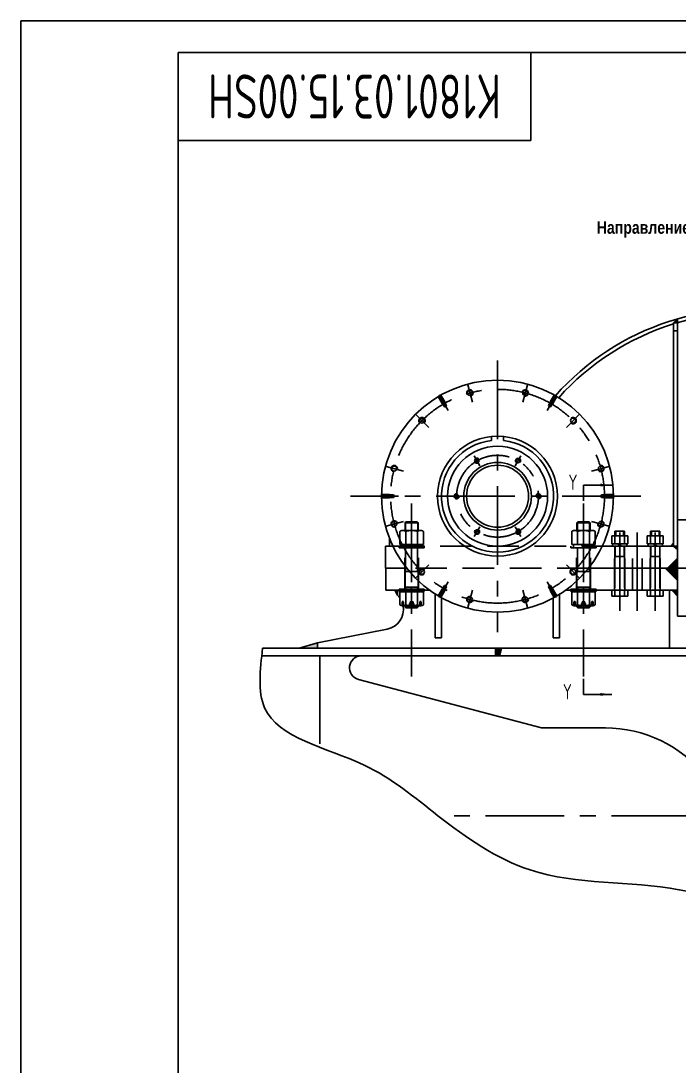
# Model space of a CAD drawing. Header units: millimetres. Extents: x 0 to 8400, y -232 to 5940.
# Drawn here: x 0 to 2091, y 2618 to 5940 of the extents above; entities that cross this region are included whole.
import ezdxf
from ezdxf.enums import TextEntityAlignment as Align

# ---------------------------------------------------------------- set-up
doc = ezdxf.new("R2010")
doc.units = ezdxf.units.MM
doc.header["$LTSCALE"] = 200
doc.linetypes.add('F', pattern=[0.75, 0.5, -0.25])
doc.linetypes.add('G', pattern=[2, 1.25, -0.25, 0.25, -0.25])
for name, color, linetype in [('01', 7, 'Continuous'), ('02', 1, 'Continuous'), ('04', 2, 'F'), ('05', 142, 'G'), ('11', 3, 'Continuous')]:
    doc.layers.add(name, color=color, linetype=linetype)
doc.styles.get("Standard").update_dxf_attribs({"font": 'isocp', "width": 0.707, "bigfont": 'intecad.shx'})

# ---------------------------------------------------------------- blocks, each defined once
blk = doc.blocks.new('*U3')
at = {"layer": '01'}
for p, q in [((-22.8, 7.5), (-22.8, 0)), ((0, 7.5), (-22.8, 7.5)), ((-22.8, 0), (0, 0)), ((0, 0), (-4.3, 7.5)), ((0, 7.5), (4.3, 0)), ((0, 7.5), (22.8, 7.5)), ((22.8, 0), (0, 0)), ((22.8, 7.5), (22.8, 0))]:
    blk.add_line(p, q, dxfattribs=at)
at = {"layer": '05'}
blk.add_line((0, 9.6), (0, -2.1), dxfattribs=at)
blk = doc.blocks.new('*U2')
at = {"layer": '01'}
for p, q in [((-25.6, 0), (-25.6, 25.4)), ((-25.6, 25.4), (0, 25.4)), ((-25.6, 15), (0, 15)), ((0, 25.4), (0, 0)), ((0, -25.4), (0, 0)), ((-25.6, 0), (-25.6, -25.4)), ((-25.6, -15), (0, -15)), ((-25.6, -25.4), (0, -25.4))]:
    blk.add_line(p, q, dxfattribs=at)
at = {"layer": '05'}
blk.add_line((-26.7, 0), (1.1, 0), dxfattribs=at)
blk = doc.blocks.new('*U53', base_point=(251.96, 168.31))
at = {"layer": '01'}
for p, q in [((251.96, 168.31), (251.96, 182.31)), ((195.96, 168.31), (251.96, 168.31))]:
    blk.add_line(p, q, dxfattribs=at)
blk = doc.blocks.new('*U54')
at = {"layer": '04'}
blk.add_blockref('*U53', (0, 0), dxfattribs=at)
blk = doc.blocks.new('*U55')
at = {"layer": '01'}
for points in [[(415, 292), (25, 292)], [(25, 292), (25, 5)]]:
    blk.add_lwpolyline(points, dxfattribs=at)
at = {"layer": '02'}
for points in [[(420, 297), (0, 297)], [(0, 297), (0, 0)]]:
    blk.add_lwpolyline(points, dxfattribs=at)

msp = doc.modelspace()

# ---------------------------------------------------------------- hatches: boundary and pattern name
at = {"layer": '01'}
for points in [[(2085.9683, 4992.8211), (2073.9683, 4980.0962), (2085.189, 4980.0962, -0.000249741), (2085.9683, 4980.3249)], [(2063.6381, 4270.0962), (2073.9683, 4270.0962), (2073.9683, 4280.382)], [(2073.0464, 4270.0962), (2085.9683, 4270.0962), (2085.9683, 4259.2689)], [(2085.9683, 4111.4216), (2085.9683, 4130.5962), (2067.8462, 4130.5962)]]:
    msp.add_hatch(color=256, dxfattribs=at).paths.add_polyline_path(points)
at = {"layer": '01', "linetype": 'Continuous'}
h = msp.add_hatch(color=7, dxfattribs=at)
h.paths.add_polyline_path([(2046.9683, 4200.5962), (2060.4683, 4187.0962), (2060.4683, 4200.5962)])
h.paths.add_polyline_path([(2060.4683, 4200.5962), (2060.4683, 4187.0962), (2065.9683, 4181.5962), (2085.9683, 4181.5962), (2085.9683, 4200.5962)])
h.paths.add_polyline_path([(2085.9683, 4161.5962), (2085.9683, 4181.5962), (2065.9683, 4181.5962)])
for points in [[(1196.4683, 4130.5962), (1188.2554, 4130.5962), (1196.4683, 4114.5962)], [(942.4683, 3946.5962), (942.4683, 3962.5962), (884.3517, 3946.5962)], [(1527.267, 3946.5962), (1508.0683, 3946.5962), (1508.0683, 3921.5962), (1520.5683, 3921.5962)]]:
    msp.add_hatch(color=7, dxfattribs=at).paths.add_polyline_path(points)
at = {"layer": '02'}
msp.add_hatch(color=256, dxfattribs=at).paths.add_polyline_path([(2085.9683, 4232.0962), (2054.4683, 4200.5962), (2085.9683, 4200.5962), (2085.9683, 4201.0962)])

# ---------------------------------------------------------------- linework, layer by layer
msp.add_line((1316.4683, 3978.5962), (1316.4683, 4118.3097))
at = {"layer": '01'}
for p, q in [((2073.9683, 4980.0962), (2085.9683, 4992.8211)), ((1787.4683, 4414.5719), (1787.4683, 4464.5719)), ((1223.4683, 4347.903), (1220.4683, 4344.903)), ((1805.4683, 4347.903), (1808.4683, 4344.903)), ((1171.4683, 4270.0962), (1171.4683, 4294.3994)), ((1887.4683, 4317.5962), (1902.4683, 4317.5962)), ((1887.4683, 4303.1962), (1887.4683, 4317.5962)), ((1917.4683, 4317.5962), (1902.4683, 4317.5962)), ((1917.4683, 4303.1962), (1917.4683, 4317.5962)), ((2000.4683, 4317.5962), (2015.4683, 4317.5962)), ((2000.4683, 4303.1962), (2000.4683, 4317.5962)), ((2030.4683, 4317.5962), (2015.4683, 4317.5962)), ((2030.4683, 4303.1962), (2030.4683, 4317.5962)), ((2063.6381, 4270.0962), (2073.9683, 4280.382)), ((2073.0464, 4270.0962), (2085.9683, 4259.2689)), ((1202.4683, 4125.5962), (1202.4683, 4130.5962)), ((1278.9683, 4125.5962), (1202.4683, 4125.5962)), ((1278.9683, 4130.5962), (1203.9683, 4130.5962)), ((1203.9683, 4125.5962), (1280.4683, 4125.5962)), ((1203.9683, 4083.8294), (1203.9683, 4125.5962)), ((1222.7183, 4083.8294), (1222.7183, 4125.5962)), ((1260.2183, 4083.8294), (1260.2183, 4125.5962)), ((1278.9683, 4083.8294), (1278.9683, 4125.5962)), ((1824.9683, 4125.5962), (1748.4683, 4125.5962)), ((1749.9683, 4130.5962), (1824.9683, 4130.5962)), ((1749.9683, 4125.5962), (1826.4683, 4125.5962)), ((1749.9683, 4083.8294), (1749.9683, 4125.5962)), ((1768.7183, 4083.8294), (1768.7183, 4125.5962)), ((1806.2183, 4083.8294), (1806.2183, 4125.5962)), ((1824.9683, 4083.8294), (1824.9683, 4125.5962)), ((1826.4683, 4125.5962), (1826.4683, 4130.5962)), ((1877.0433, 4130.5962), (1902.4683, 4130.5962)), ((1877.0433, 4111.8962), (1877.0433, 4130.5962)), ((1887.4683, 4130.5962), (1887.4683, 4111.8962)), ((1927.8933, 4130.5962), (1902.4683, 4130.5962)), ((1917.4683, 4130.5962), (1917.4683, 4111.8962)), ((1927.8933, 4111.8962), (1927.8933, 4130.5962)), ((1990.0433, 4130.5962), (2015.4683, 4130.5962)), ((1990.0433, 4111.8962), (1990.0433, 4130.5962)), ((2000.4683, 4130.5962), (2000.4683, 4111.8962)), ((2040.8933, 4130.5962), (2015.4683, 4130.5962)), ((2030.4683, 4130.5962), (2030.4683, 4111.8962)), ((2040.8933, 4111.8962), (2040.8933, 4130.5962)), ((2060.4683, 3946.5962), (2060.4683, 4130.5962)), ((2067.8462, 4130.5962), (2085.9683, 4111.4216)), ((1215.5933, 4093.5962), (1211.0933, 4093.5962)), ((1211.0933, 4093.5962), (1211.0933, 4080.7636)), ((1215.5933, 4093.5962), (1215.5933, 4080.7636)), ((1245.9683, 4093.5962), (1236.9683, 4093.5962)), ((1236.9683, 4093.5962), (1236.9683, 4080.5962)), ((1245.9683, 4093.5962), (1245.9683, 4080.5962)), ((1267.3433, 4093.5962), (1271.8433, 4093.5962)), ((1267.3433, 4093.5962), (1267.3433, 4080.7636)), ((1271.8433, 4093.5962), (1271.8433, 4080.7636)), ((1761.5933, 4093.5962), (1757.0933, 4093.5962)), ((1757.0933, 4093.5962), (1757.0933, 4080.7636)), ((1761.5933, 4093.5962), (1761.5933, 4080.7636)), ((1782.9683, 4093.5962), (1791.9683, 4093.5962)), ((1782.9683, 4093.5962), (1782.9683, 4080.5962)), ((1791.9683, 4093.5962), (1791.9683, 4080.5962)), ((1813.3433, 4093.5962), (1817.8433, 4093.5962)), ((1813.3433, 4093.5962), (1813.3433, 4080.7636)), ((1817.8433, 4093.5962), (1817.8433, 4080.7636)), ((1902.4683, 4111.8962), (1877.0433, 4111.8962)), ((1902.4683, 4111.8962), (1927.8933, 4111.8962)), ((2015.4683, 4111.8962), (1990.0433, 4111.8962)), ((2015.4683, 4111.8962), (2040.8933, 4111.8962)), ((1236.9683, 4080.5962), (1213.4058, 4080.5962)), ((1220.4683, 4077.6525), (1220.4683, 4080.5962)), ((1223.4683, 4074.6525), (1220.4683, 4077.6525)), ((1223.4683, 4074.6525), (1259.4683, 4074.6525)), ((1271.0308, 4080.5962), (1245.9683, 4080.5962)), ((1262.4683, 4077.6525), (1259.4683, 4074.6525)), ((1262.4683, 4077.6525), (1262.4683, 4080.5962)), ((1757.9058, 4080.5962), (1782.9683, 4080.5962)), ((1766.4683, 4077.6525), (1766.4683, 4080.5962)), ((1766.4683, 4077.6525), (1769.4683, 4074.6525)), ((1805.4683, 4074.6525), (1769.4683, 4074.6525)), ((1791.9683, 4080.5962), (1815.5308, 4080.5962)), ((1805.4683, 4074.6525), (1808.4683, 4077.6525)), ((1808.4683, 4077.6525), (1808.4683, 4080.5962)), ((942.4683, 3962.5962), (1163.6909, 4006.5695)), ((767.9368, 3946.5962), (4434.6208, 3946.5962)), ((1654.0683, 3692.5962), (1072.3279, 3846.8658)), ((1787.4683, 3799.0593), (1787.4683, 3849.0593))]:
    msp.add_line(p, q, dxfattribs=at)
at = {"layer": '01', "color": 7, "linetype": 'Continuous'}
for p, q in [((2085.9683, 4200.5962), (2085.9683, 4992.8211)), ((2073.9683, 4270.0962), (2073.9683, 4980.0962)), ((2073.9683, 4980.0962), (2085.9683, 4980.0962)), ((2073.9683, 4955.0962), (2085.9683, 4955.0962)), ((1495.4683, 4618.6464), (1495.4683, 4606.0793)), ((1533.4683, 4618.6464), (1533.4683, 4606.0793)), ((2085.9683, 4353.5962), (2201.8139, 4353.5962)), ((1182.036, 4270.0962), (1158.4683, 4270.0962)), ((1158.4683, 4270.0962), (1158.4683, 4200.5962)), ((1846.9006, 4270.0962), (2085.9683, 4270.0962)), ((2054.4683, 4200.5962), (2085.9683, 4232.0962)), ((1158.4683, 4200.5962), (1225.3662, 4200.5962)), ((1158.9683, 4200.5962), (1158.9683, 4130.5962)), ((1225.3662, 4200.5962), (1158.9683, 4200.5962)), ((2192.4683, 4200.5962), (1803.5703, 4200.5962)), ((2085.9683, 4161.5962), (2046.9683, 4200.5962)), ((2085.9683, 4201.0962), (2085.9683, 4047.5962)), ((1298.3896, 4130.5962), (1158.9683, 4130.5962)), ((1196.4683, 4114.5962), (1188.2554, 4130.5962)), ((1196.4683, 4130.5962), (1196.4683, 4114.5962)), ((1280.4683, 4125.5962), (1280.4683, 4130.5962)), ((2085.9683, 4130.5962), (1730.547, 4130.5962)), ((1748.4683, 4125.5962), (1748.4683, 4130.5962)), ((1336.4683, 4106.4381), (1336.4683, 3978.5962)), ((1691.4683, 4105.8885), (1691.4683, 3978.5962)), ((1711.4683, 4117.6749), (1711.4683, 3978.5962)), ((1262.4683, 4077.6525), (1220.4683, 4077.6525)), ((1766.4683, 4077.6525), (1808.4683, 4077.6525)), ((2085.9683, 4047.5962), (2201.8139, 4047.5962)), ((942.4683, 3962.5962), (884.3517, 3946.5962)), ((942.4683, 3946.5962), (942.4683, 3962.5962)), ((1336.4683, 3978.5962), (1316.4683, 3978.5962)), ((1711.4683, 3978.5962), (1691.4683, 3978.5962)), ((765.0911, 3921.5962), (4430.2136, 3921.5962)), ((949.8893, 3641.4929), (949.8893, 3921.5962)), ((1508.0683, 3921.5962), (1508.0683, 3946.5962)), ((1527.267, 3946.5962), (1520.5683, 3921.5962)), ((1857.0683, 3692.5962), (1654.0683, 3692.5962))]:
    msp.add_line(p, q, dxfattribs=at)
at = {"layer": '01'}
for centre, radius in [((1514.4683, 4429.0962), 368.5), ((1426.5345, 4757.2695), 8), ((1602.4021, 4757.2695), 8), ((1274.2288, 4669.3358), 8), ((1754.7078, 4669.3358), 8), ((1514.4683, 4429.0962), 190.5), ((1186.295, 4517.03), 8), ((1842.6416, 4517.03), 8), ((1186.295, 4341.1625), 8), ((1842.6416, 4341.1625), 8), ((1274.2288, 4188.8567), 8), ((1754.7078, 4188.8567), 8), ((1241.4683, 4085.6525), 4.5), ((1426.5345, 4100.9229), 8), ((1602.4021, 4100.9229), 8), ((1787.4683, 4085.6525), 4.5)]:
    msp.add_circle(centre, radius, dxfattribs=at)
at = {"layer": '01', "color": 7, "linetype": 'Continuous'}
for centre, radius in [((1514.4683, 4429.0962), 159), ((1514.4683, 4429.0962), 107.5), ((1514.4683, 4429.0962), 98.5), ((1449.4683, 4541.6795), 6), ((1579.4683, 4541.6795), 6), ((1384.4683, 4429.0962), 6), ((1644.4683, 4429.0962), 6), ((1449.4683, 4316.5129), 6), ((1579.4683, 4316.5129), 6)]:
    msp.add_circle(centre, radius, dxfattribs=at)
for radius, start, end in [(825, 17.3909304, 138.3340589), (813, 20.133394, 106.3805847), (813, 107.2065922, 138.1724603)]:
    msp.add_arc((2314.4683, 4200.0962), radius, start, end, dxfattribs=at)
at = {"layer": '01'}
for centre, radius, start, end in [((1514.4683, 4429.0962), 178, 96.1275153, 83.8724847), ((1151.2134, 4069.3414), 64, 34.4829926, 45), ((1151.2134, 4069.3414), 64, 281.2423605, 10.1285213), ((1213.3433, 4095.8049), 15.2086, 231.9443868, 308.0556132), ((1241.4683, 4136.581), 55.9848, 250.4327948, 265.3896517), ((1241.4683, 4136.581), 55.9848, 274.6103483, 289.5672052), ((1269.5933, 4095.8049), 15.2086, 231.9443868, 308.0556132), ((1759.3433, 4095.8049), 15.2086, 231.9443868, 308.0556132), ((1787.4683, 4136.581), 55.9848, 250.4327948, 265.3896517), ((1787.4683, 4136.581), 55.9848, 274.6103483, 289.5672052), ((1815.5933, 4095.8049), 15.2086, 231.9443868, 308.0556132), ((1082.0683, 3883.5962), 38, 90, 255.1478011), ((1857.0683, 3286.5962), 406, 38.5103718, 90)]:
    msp.add_arc(centre, radius, start, end, dxfattribs=at)
at = {"layer": '02'}
for p, q in [((1458.5304, 4525.9835), (1440.3849, 4557.4124)), ((1570.4061, 4525.9835), (1588.5517, 4557.4124)), ((1787.4683, 4464.5719), (1877.4683, 4464.5719)), ((1402.5926, 4429.0962), (1366.3015, 4429.0962)), ((1626.344, 4429.0962), (1662.635, 4429.0962)), ((1458.5304, 4332.209), (1440.3849, 4300.7801)), ((1570.4061, 4332.209), (1588.5517, 4300.7801)), ((1890.4683, 4317.5962), (1890.4683, 4303.1962)), ((1914.4683, 4317.5962), (1914.4683, 4303.1962)), ((2003.4683, 4317.5962), (2003.4683, 4303.1962)), ((2027.4683, 4317.5962), (2027.4683, 4303.1962)), ((1787.4683, 3799.0593), (1877.4683, 3799.0593))]:
    msp.add_line(p, q, dxfattribs=at)
at = {"layer": '02', "color": 1, "linetype": 'Continuous'}
for p, q in [((1221.6271, 4076.4936), (1221.6271, 4080.5962)), ((1260.9683, 4076.1525), (1260.9683, 4080.5962)), ((1767.9683, 4076.1525), (1767.9683, 4080.5962)), ((1807.3095, 4076.4936), (1807.3095, 4080.5962))]:
    msp.add_line(p, q, dxfattribs=at)
at = {"layer": '02'}
for points in [[(1877.4683, 4464.5719, 0, 9, 0), (1841.4683, 4464.5719, 0, 0, 0)], [(1877.4683, 3799.0593, 0, 9, 0), (1841.4683, 3799.0593, 0, 0, 0)]]:
    msp.add_lwpolyline(points, format="xyseb", dxfattribs=at)
at = {"layer": '02', "color": 1, "linetype": 'Continuous'}
for centre, radius, start, end in [((1426.5345, 4757.2695), 10, 285, 195.8432354), ((1602.4021, 4757.2695), 10, 255, 165.8432354), ((1274.2288, 4669.3358), 10, 315, 225.8432354), ((1754.7078, 4669.3358), 10, 225, 135.8432354), ((1186.295, 4517.03), 10, 345, 255.8432354), ((1449.4683, 4541.6795), 8, 28.2367746, 300), ((1579.4683, 4541.6795), 8, 328.2367746, 240), ((1842.6416, 4517.03), 10, 195, 105.8432354), ((1384.4683, 4429.0962), 8, 88.2367746, 0), ((1644.4683, 4429.0962), 8, 268.2367746, 180), ((1186.295, 4341.1625), 10, 15, 285.8432354), ((1449.4683, 4316.5129), 8, 148.2367746, 60), ((1579.4683, 4316.5129), 8, 208.2367746, 120), ((1842.6416, 4341.1625), 10, 165, 75.8432354), ((1274.2288, 4188.8567), 10, 45, 315.8432354), ((1754.7078, 4188.8567), 10, 135, 45.8432354), ((1426.5345, 4100.9229), 10, 75, 345.8432354), ((1602.4021, 4100.9229), 10, 105, 15.8432354)]:
    msp.add_arc(centre, radius, start, end, dxfattribs=at)
at = {"layer": '02'}
msp.add_spline([(767.9368, 3946.5962), (774.3744, 3756.4793), (1088.027, 3575.3748), (1325.0089, 3413.5962), (1617.7514, 3241.0279), (2091.7153, 3178.3378), (2349.6075, 3066.8889), (2642.3499, 2767.3698), (3360.2659, 2830.0598), (3659.9784, 2892.7499), (3813.3197, 3178.3378), (4266.3735, 3477.8569), (4440.6249, 3631.0992), (4426.6848, 3756.4793), (4455.6741, 4041.8199)], degree=3, dxfattribs=at)
at = {"layer": '04', "color": 2, "linetype": 'F'}
for p, q in [((1325.9051, 4745.6972), (1338.3882, 4724.076)), ((1326.765, 4746.2078), (1345.7542, 4713.3176)), ((1333.6932, 4750.2078), (1352.6824, 4717.3176)), ((1334.5654, 4750.6972), (1347.0484, 4729.076)), ((1347.0484, 4729.076), (1338.3882, 4724.076)), ((1695.2433, 4750.2078), (1676.2542, 4717.3176)), ((1694.3712, 4750.6972), (1681.8882, 4729.076)), ((1681.8882, 4729.076), (1690.5484, 4724.076)), ((1702.1715, 4746.2078), (1683.1824, 4713.3176)), ((1703.0314, 4745.6972), (1690.5484, 4724.076)), ((1345.7542, 4713.3176), (1352.6824, 4717.3176)), ((1345.7542, 4713.3176), (1350.5817, 4712.9562)), ((1352.6824, 4717.3176), (1350.5817, 4712.9562)), ((1676.2542, 4717.3176), (1678.3549, 4712.9562)), ((1676.2542, 4717.3176), (1683.1824, 4713.3176)), ((1683.1824, 4713.3176), (1678.3549, 4712.9562)), ((1145.99, 4433.0962), (1183.9683, 4433.0962)), ((1145.99, 4425.0962), (1183.9683, 4425.0962)), ((1146.0022, 4434.0962), (1170.9683, 4434.0962)), ((1146.0022, 4424.0962), (1170.9683, 4424.0962)), ((1170.9683, 4434.0962), (1170.9683, 4424.0962)), ((1183.9683, 4433.0962), (1186.695, 4429.0962)), ((1183.9683, 4433.0962), (1183.9683, 4425.0962)), ((1183.9683, 4425.0962), (1186.695, 4429.0962)), ((1844.9683, 4433.0962), (1842.2415, 4429.0962)), ((1844.9683, 4425.0962), (1842.2415, 4429.0962)), ((1844.9683, 4433.0962), (1844.9683, 4425.0962)), ((1882.9466, 4433.0962), (1844.9683, 4433.0962)), ((1882.9466, 4425.0962), (1844.9683, 4425.0962)), ((1882.9344, 4434.0962), (1857.9683, 4434.0962)), ((1857.9683, 4424.0962), (1857.9683, 4434.0962)), ((1882.9344, 4424.0962), (1857.9683, 4424.0962)), ((1211.9058, 4320.3467), (1269.5308, 4320.3467)), ((1262.4683, 4344.903), (1220.4683, 4344.903)), ((1220.4683, 4320.3467), (1220.4683, 4344.903)), ((1222.0923, 4320.3467), (1222.0923, 4346.527)), ((1223.4683, 4347.903), (1259.4683, 4347.903)), ((1259.4683, 4347.903), (1262.4683, 4344.903)), ((1260.8443, 4320.3467), (1260.8443, 4346.527)), ((1262.4683, 4320.3467), (1262.4683, 4344.903)), ((1817.0308, 4320.3467), (1759.4058, 4320.3467)), ((1769.4683, 4347.903), (1766.4683, 4344.903)), ((1766.4683, 4320.3467), (1766.4683, 4344.903)), ((1766.4683, 4344.903), (1808.4683, 4344.903)), ((1768.0923, 4320.3467), (1768.0923, 4346.527)), ((1805.4683, 4347.903), (1769.4683, 4347.903)), ((1806.8443, 4320.3467), (1806.8443, 4346.527)), ((1808.4683, 4320.3467), (1808.4683, 4344.903)), ((1203.9683, 4317.1136), (1203.9683, 4275.3467)), ((1222.7183, 4317.1136), (1222.7183, 4275.3467)), ((1260.2183, 4317.1136), (1260.2183, 4275.3467)), ((1278.9683, 4317.1136), (1278.9683, 4275.3467)), ((1749.9683, 4317.1136), (1749.9683, 4275.3467)), ((1768.7183, 4317.1136), (1768.7183, 4275.3467)), ((1806.2183, 4317.1136), (1806.2183, 4275.3467)), ((1824.9683, 4317.1136), (1824.9683, 4275.3467)), ((1201.4683, 4264.8467), (1201.4683, 4269.8467)), ((1209.7183, 4264.8467), (1201.4683, 4264.8467)), ((1203.9683, 4275.3467), (1278.9683, 4275.3467)), ((1209.7183, 4269.8467), (1209.7183, 4275.3467)), ((1209.7183, 4275.3467), (1209.7183, 4267.1627)), ((1209.7183, 4275.3467), (1241.4683, 4275.3467)), ((1209.7183, 4264.8467), (1209.7183, 4269.8467)), ((1241.4683, 4264.8467), (1209.7183, 4264.8467)), ((1219.4683, 4133.5962), (1219.4683, 4264.8467)), ((1220.4683, 4133.5962), (1220.4683, 4264.8467)), ((1222.4683, 4189.903), (1222.4683, 4264.8467)), ((1238.2929, 4269.8467), (1235.4061, 4264.8467)), ((1241.4683, 4275.3467), (1238.2929, 4269.8467)), ((1241.4683, 4277.4434), (1241.4683, 4262.7511)), ((1241.4683, 4262.7501), (1241.4683, 4277.4424)), ((1273.2183, 4275.3467), (1241.4683, 4275.3467)), ((1241.4683, 4264.8467), (1244.355, 4269.8467)), ((1241.4683, 4264.8467), (1273.2183, 4264.8467)), ((1244.355, 4269.8467), (1247.5305, 4275.3467)), ((1260.4683, 4189.903), (1260.4683, 4264.8467)), ((1262.4683, 4133.5962), (1262.4683, 4264.8467)), ((1263.4683, 4133.5962), (1263.4683, 4264.8467)), ((1273.2183, 4269.8467), (1273.2183, 4275.3467)), ((1273.2183, 4275.3467), (1273.2183, 4266.7546)), ((1273.2183, 4264.8467), (1273.2183, 4269.8467)), ((1273.2183, 4264.8467), (1281.4683, 4264.8467)), ((1281.4683, 4264.8467), (1281.4683, 4269.8467)), ((1747.4683, 4264.8467), (1747.4683, 4269.8467)), ((1755.7183, 4264.8467), (1747.4683, 4264.8467)), ((1824.9683, 4275.3467), (1749.9683, 4275.3467)), ((1755.7183, 4275.3467), (1755.7183, 4266.7546)), ((1755.7183, 4275.3467), (1787.4683, 4275.3467)), ((1755.7183, 4269.8467), (1755.7183, 4275.3467)), ((1755.7183, 4264.8467), (1755.7183, 4269.8467)), ((1787.4683, 4264.8467), (1755.7183, 4264.8467)), ((1765.4683, 4133.5962), (1765.4683, 4264.8467)), ((1766.4683, 4133.5962), (1766.4683, 4264.8467)), ((1768.4683, 4189.903), (1768.4683, 4264.8467)), ((1784.5815, 4269.8467), (1781.4061, 4275.3467)), ((1787.4683, 4264.8467), (1784.5815, 4269.8467)), ((1787.4683, 4277.4434), (1787.4683, 4262.7511)), ((1787.4683, 4262.7501), (1787.4683, 4277.4424)), ((1787.4683, 4275.3467), (1790.6437, 4269.8467)), ((1819.2183, 4275.3467), (1787.4683, 4275.3467)), ((1787.4683, 4264.8467), (1819.2183, 4264.8467)), ((1790.6437, 4269.8467), (1793.5305, 4264.8467)), ((1806.4683, 4189.903), (1806.4683, 4264.8467)), ((1808.4683, 4133.5962), (1808.4683, 4264.8467)), ((1809.4683, 4133.5962), (1809.4683, 4264.8467)), ((1819.2183, 4275.3467), (1819.2183, 4267.1627)), ((1819.2183, 4269.8467), (1819.2183, 4275.3467)), ((1819.2183, 4264.8467), (1819.2183, 4269.8467)), ((1819.2183, 4264.8467), (1827.4683, 4264.8467)), ((1827.4683, 4264.8467), (1827.4683, 4269.8467)), ((1886.4683, 4130.5962), (1886.4683, 4270.0962)), ((1918.4683, 4130.5962), (1918.4683, 4270.0962)), ((1943.4683, 4130.5962), (1943.4683, 4270.0962)), ((1973.4683, 4130.5962), (1973.4683, 4270.0962)), ((1999.4683, 4130.5962), (1999.4683, 4270.0962)), ((2031.4683, 4130.5962), (2031.4683, 4270.0962)), ((1887.4683, 4237.5962), (1902.4683, 4237.5962)), ((1887.4683, 4237.5962), (1887.4683, 4130.5962)), ((1917.4683, 4237.5962), (1902.4683, 4237.5962)), ((1917.4683, 4237.5962), (1917.4683, 4130.5962)), ((2000.4683, 4237.5962), (2000.4683, 4130.5962)), ((2000.4683, 4237.5962), (2015.4683, 4237.5962)), ((2030.4683, 4237.5962), (2015.4683, 4237.5962)), ((2030.4683, 4237.5962), (2030.4683, 4130.5962)), ((1220.4683, 4189.903), (1241.4683, 4189.903)), ((1262.4683, 4189.903), (1241.4683, 4189.903)), ((1766.4683, 4189.903), (1787.4683, 4189.903)), ((1808.4683, 4189.903), (1787.4683, 4189.903)), ((1241.4683, 4133.5962), (1201.4683, 4133.5962)), ((1201.4683, 4130.5962), (1201.4683, 4133.5962)), ((1202.4683, 4130.5962), (1202.4683, 4133.5962)), ((1220.4683, 4139.6525), (1241.4683, 4139.6525)), ((1222.4683, 4133.5962), (1222.4683, 4139.6525)), ((1262.4683, 4139.6525), (1241.4683, 4139.6525)), ((1241.4683, 4133.5962), (1281.4683, 4133.5962)), ((1260.4683, 4133.5962), (1260.4683, 4139.6525)), ((1280.4683, 4130.5962), (1280.4683, 4133.5962)), ((1281.4683, 4130.5962), (1281.4683, 4133.5962)), ((1325.9051, 4112.4953), (1338.3882, 4134.1165)), ((1326.765, 4111.9847), (1345.7542, 4144.8748)), ((1333.6932, 4107.9847), (1352.6824, 4140.8748)), ((1334.5654, 4107.4953), (1347.0484, 4129.1165)), ((1338.3882, 4134.1165), (1347.0484, 4129.1165)), ((1345.7542, 4144.8748), (1350.5817, 4145.2363)), ((1345.7542, 4144.8748), (1352.6824, 4140.8748)), ((1352.6824, 4140.8748), (1350.5817, 4145.2363)), ((1676.2542, 4140.8748), (1678.3549, 4145.2363)), ((1676.2542, 4140.8748), (1683.1824, 4144.8748)), ((1695.2433, 4107.9847), (1676.2542, 4140.8748)), ((1683.1824, 4144.8748), (1678.3549, 4145.2363)), ((1681.8882, 4129.1165), (1690.5484, 4134.1165)), ((1694.3712, 4107.4953), (1681.8882, 4129.1165)), ((1702.1715, 4111.9847), (1683.1824, 4144.8748)), ((1703.0314, 4112.4953), (1690.5484, 4134.1165)), ((1787.4683, 4133.5962), (1747.4683, 4133.5962)), ((1747.4683, 4130.5962), (1747.4683, 4133.5962)), ((1748.4683, 4130.5962), (1748.4683, 4133.5962)), ((1766.4683, 4139.6525), (1787.4683, 4139.6525)), ((1768.4683, 4133.5962), (1768.4683, 4139.6525)), ((1808.4683, 4139.6525), (1787.4683, 4139.6525)), ((1787.4683, 4133.5962), (1827.4683, 4133.5962)), ((1806.4683, 4133.5962), (1806.4683, 4139.6525)), ((1826.4683, 4130.5962), (1826.4683, 4133.5962)), ((1827.4683, 4130.5962), (1827.4683, 4133.5962))]:
    msp.add_line(p, q, dxfattribs=at)
at = {"layer": '04'}
for p, q in [((1182.036, 4270.0962), (1846.9006, 4270.0962)), ((1887.4683, 4237.5962), (1887.4683, 4270.0962)), ((1888.3151, 4237.5962), (1888.3151, 4270.0962)), ((1916.6215, 4237.5962), (1916.6215, 4270.0962)), ((1917.4683, 4237.5962), (1917.4683, 4270.0962)), ((2000.4683, 4237.5962), (2000.4683, 4270.0962)), ((2001.3151, 4237.5962), (2001.3151, 4270.0962)), ((2029.6215, 4237.5962), (2029.6215, 4270.0962)), ((2030.4683, 4237.5962), (2030.4683, 4270.0962)), ((1803.5703, 4200.5962), (1225.3662, 4200.5962))]:
    msp.add_line(p, q, dxfattribs=at)
at = {"layer": '04', "color": 2, "linetype": 'F'}
for centre, radius, start, end in [((1213.3433, 4305.1381), 15.2086, 51.9443868, 128.0556132), ((1241.4683, 4264.3619), 55.9848, 70.4327948, 109.5672052), ((1269.5933, 4305.1381), 15.2086, 51.9443868, 128.0556132), ((1759.3433, 4305.1381), 15.2086, 51.9443868, 128.0556132), ((1787.4683, 4264.3619), 55.9848, 70.4327948, 109.5672052), ((1815.5933, 4305.1381), 15.2086, 51.9443868, 128.0556132)]:
    msp.add_arc(centre, radius, start, end, dxfattribs=at)
at = {"layer": '05'}
for p, q in [((1514.4683, 4860.5159), (1514.4683, 3996.6669)), ((1357.3449, 4701.2419), (1328.538, 4751.137)), ((1434.4524, 4727.7197), (1419.543, 4783.3622)), ((1594.4842, 4727.7197), (1609.3935, 4783.3622)), ((1671.5916, 4701.2419), (1700.3986, 4751.137)), ((1295.8607, 4647.7038), (1255.1276, 4688.4369)), ((1733.0759, 4647.7038), (1773.8089, 4688.4369)), ((1215.8448, 4509.1122), (1160.2024, 4524.0215)), ((1813.0918, 4509.1122), (1868.7342, 4524.0215)), ((1969.8457, 4429.0962), (1047.2873, 4429.0962)), ((1200.2216, 4429.0962), (1142.6077, 4429.0962)), ((1828.715, 4429.0962), (1886.3289, 4429.0962)), ((1241.4683, 4405.6954), (1241.4683, 3855.6272)), ((1787.4683, 4405.6954), (1787.4683, 3855.6272)), ((1215.8448, 4349.0803), (1160.2024, 4334.171)), ((1787.4683, 4273.3515), (1787.4683, 4325.8863)), ((1813.0918, 4349.0803), (1868.7342, 4334.171)), ((1902.4683, 4064.2278), (1902.4683, 4344.3514)), ((1958.4683, 4064.2278), (1958.4683, 4344.3514)), ((2015.4683, 4064.2278), (2015.4683, 4344.3514)), ((1295.8607, 4210.4887), (1255.1276, 4169.7556)), ((1733.0759, 4210.4887), (1773.8089, 4169.7556)), ((1357.3449, 4156.9506), (1328.538, 4107.0555)), ((1671.5916, 4156.9506), (1700.3986, 4107.0555)), ((1241.4683, 4137.6611), (1241.4683, 4082.1533)), ((1434.4524, 4130.4727), (1419.543, 4074.8303)), ((1594.4842, 4130.4727), (1609.3935, 4074.8303)), ((1787.4683, 4137.6611), (1787.4683, 4082.1533)), ((4126.2432, 3413.5962), (1325.0089, 3413.5962))]:
    msp.add_line(p, q, dxfattribs=at)
at = {"layer": '05', "color": 4, "linetype": 'G'}
for p, q in [((1213.3409, 4096.9483), (1213.3409, 4078.1275)), ((1269.5956, 4096.9483), (1269.5956, 4078.1275)), ((1759.3409, 4096.9483), (1759.3409, 4078.1275)), ((1815.5956, 4096.9483), (1815.5956, 4078.1275)), ((1232.9171, 4085.6525), (1250.2894, 4085.6525)), ((1796.0194, 4085.6525), (1778.6472, 4085.6525))]:
    msp.add_line(p, q, dxfattribs=at)
at = {"layer": '05', "color": 142, "linetype": 'G'}
msp.add_circle((1514.4683, 4429.0962), 339.75, dxfattribs=at)
at = {"layer": '05'}
msp.add_circle((1514.4683, 4429.0962), 130, dxfattribs=at)

# ---------------------------------------------------------------- block references
at = {"layer": '01', "xscale": 20, "yscale": 20, "zscale": 20}
msp.add_blockref('*U55', (0, 0), dxfattribs=at)
at = {"layer": '01', "xscale": 20, "yscale": 20}
msp.add_blockref('*U54', (1620, 5560), dxfattribs=at)
at = {"layer": '01', "rotation": 270}
for p in [(1902.4683, 4277.5962), (2015.4683, 4277.5962)]:
    msp.add_blockref('*U2', p, dxfattribs=at)
at = {"layer": '01'}
for p in [(1902.4683, 4270.0962), (2015.4683, 4270.0962)]:
    msp.add_blockref('*U3', p, dxfattribs=at)

# ---------------------------------------------------------------- texts
at = {"layer": '01', "insert": (1829.7446, 5303.3459), "char_height": 40, "attachment_point": 1}
msp.add_mtext('{\\fArial|b1|i0|c204|p34;\\W0.8;\\C3;Направление Н (правая сторона стрелы)}', dxfattribs=at)
at = {"layer": '11', "width": 0.695901}
msp.add_text('K1801.03.15.00SH', height=140, rotation=180, dxfattribs=at).set_placement((1525.4534, 5770), (594.5466, 5770), align=Align.FIT)
at = {"layer": '11', "width": 0.707}
for p in [(1740.0439, 4434.3325), (1722.2303, 3768.4375)]:
    msp.add_text('Y', height=49, dxfattribs=at).set_placement(p, align=Align.BOTTOM_LEFT)

doc.saveas('drawing.dxf')
